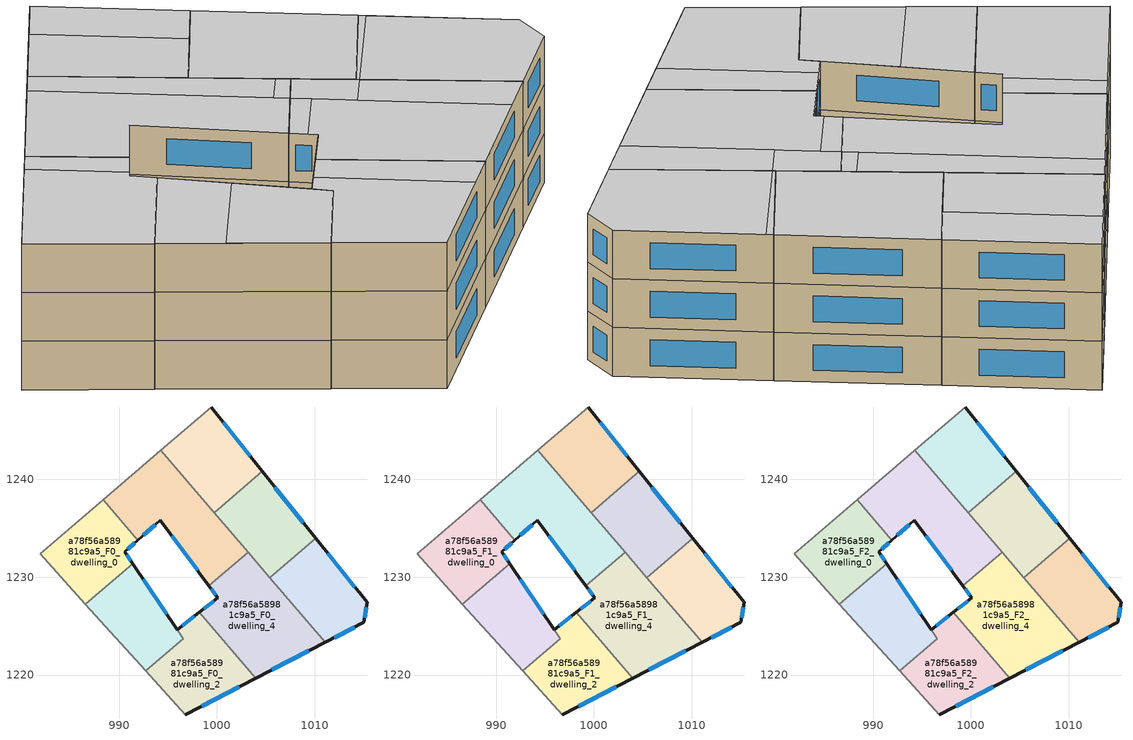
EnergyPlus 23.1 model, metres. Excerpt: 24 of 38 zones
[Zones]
a78f56a58981c9a5_F0_dwelling_0
 floor ground (EU_floor_Construction): 988.38,1237.92 991.92,1233.78 990.58,1232.58 991.39,1231.38 986.56,1227.26 981.92,1232.4 z0
 wall outside (EU_wall_Construction): 991.39,1231.38 990.58,1232.58 991.92,1233.78 z0:3
 wall to a78f56a58981c9a5_F0_dwelling_1 (EU_wall_Construction): 986.56,1227.26 991.39,1231.38 z0:3
 wall adiabatic (EU_wall_Construction): 988.38,1237.92 981.92,1232.4 986.56,1227.26 z0:3
 wall to a78f56a58981c9a5_F0_dwelling_3 (EU_wall_Construction): 991.92,1233.78 988.38,1237.92 z0:3
 window (EU_Window_Construction): 990.89,1232.86 991.6,1233.5 / 991.2,1231.66 990.77,1232.3 z0.7:2.3
a78f56a58981c9a5_F0_dwelling_1
 floor ground (EU_floor_Construction): 991.39,1231.38 996.56,1223.72 992.71,1220.44 986.56,1227.26 z0
 wall outside (EU_wall_Construction): 995.94,1224.65 991.39,1231.38 z0:3
 wall adiabatic (EU_wall_Construction): 986.56,1227.26 992.71,1220.44 z0:3
 wall to a78f56a58981c9a5_F0_dwelling_2 (EU_wall_Construction): 992.71,1220.44 996.56,1223.72 995.94,1224.64 z0:3
 window (EU_Window_Construction): 994.87,1226.23 992.46,1229.8 z0.7:2.3
a78f56a58981c9a5_F0_dwelling_2
 floor ground (EU_floor_Construction): 998.21,1226.41 1003.96,1219.67 996.76,1215.95 992.71,1220.44 996.56,1223.72 995.94,1224.64 z0
 wall outside (EU_wall_Construction): 998.21,1226.41 995.94,1224.64 / 996.76,1215.95 1003.96,1219.67 z0:3
 wall adiabatic (EU_wall_Construction): 992.71,1220.44 996.76,1215.95 z0:3
 wall to a78f56a58981c9a5_F0_dwelling_4 (EU_wall_Construction): 1003.96,1219.67 998.21,1226.41 z0:3
 window (EU_Window_Construction): 997.68,1225.99 996.47,1225.06 / 998.45,1216.83 1002.27,1218.8 z0.7:2.3
a78f56a58981c9a5_F0_dwelling_3
 floor ground (EU_floor_Construction): 994.28,1242.96 1003.18,1232.53 999.18,1229.12 994.23,1235.83 991.92,1233.78 988.38,1237.92 z0
 wall outside (EU_wall_Construction): 991.92,1233.78 994.23,1235.83 999.18,1229.12 z0:3
 wall adiabatic (EU_wall_Construction): 994.28,1242.96 988.38,1237.92 z0:3
 wall to a78f56a58981c9a5_F0_dwelling_4 (EU_wall_Construction): 999.18,1229.12 1003.18,1232.53 z0:3
 wall to a78f56a58981c9a5_F0_dwelling_5 (EU_wall_Construction): 999.71,1236.6 994.28,1242.96 z0:3
 wall to a78f56a58981c9a5_F0_dwelling_6 (EU_wall_Construction): 1003.18,1232.53 999.71,1236.6 z0:3
 window (EU_Window_Construction): 995.4,1234.25 998.02,1230.69 / 992.46,1234.26 993.69,1235.35 z0.7:2.3
a78f56a58981c9a5_F0_dwelling_4
 floor ground (EU_floor_Construction): 1003.18,1232.53 1011.04,1223.33 1003.96,1219.67 998.21,1226.41 1000.1,1227.88 999.18,1229.12 z0
 wall outside (EU_wall_Construction): 999.18,1229.12 1000.1,1227.88 998.21,1226.41 / 1003.96,1219.67 1011.04,1223.33 z0:3
 wall to a78f56a58981c9a5_F0_dwelling_7 (EU_wall_Construction): 1011.04,1223.33 1005.38,1229.95 z0:3
 wall to a78f56a58981c9a5_F0_dwelling_6 (EU_wall_Construction): 1005.38,1229.95 1003.18,1232.53 z0:3
 window (EU_Window_Construction): 999.4,1228.83 999.89,1228.17 / 1005.62,1220.53 1009.37,1222.48 / 999.66,1227.53 998.65,1226.75 z0.7:2.3
a78f56a58981c9a5_F0_dwelling_5
 floor ground (EU_floor_Construction): 999.43,1247.35 1004.65,1240.82 999.71,1236.6 994.28,1242.96 z0
 wall outside (EU_wall_Construction): 1004.65,1240.82 999.43,1247.35 z0:3
 wall to a78f56a58981c9a5_F0_dwelling_6 (EU_wall_Construction): 999.71,1236.6 1004.65,1240.82 z0:3
 wall adiabatic (EU_wall_Construction): 999.43,1247.35 994.28,1242.96 z0:3
 window (EU_Window_Construction): 1003.42,1242.35 1000.66,1245.82 z0.7:2.3
a78f56a58981c9a5_F0_dwelling_6
 floor ground (EU_floor_Construction): 1004.65,1240.82 1010.1,1233.98 1005.38,1229.96 999.71,1236.6 z0
 wall outside (EU_wall_Construction): 1010.1,1233.98 1004.65,1240.82 z0:3
 wall to a78f56a58981c9a5_F0_dwelling_7 (EU_wall_Construction): 1005.38,1229.96 1010.1,1233.98 z0:3
 window (EU_Window_Construction): 1008.82,1235.59 1005.93,1239.21 z0.7:2.3
a78f56a58981c9a5_F0_dwelling_7
 floor ground (EU_floor_Construction): 1010.1,1233.98 1015.33,1227.42 1015.01,1225.39 1011.04,1223.33 1005.38,1229.96 z0
 wall outside (EU_wall_Construction): 1011.04,1223.33 1015.01,1225.39 1015.33,1227.42 1010.1,1233.98 z0:3
 window (EU_Window_Construction): 1014.1,1228.96 1011.32,1232.44 / 1015.09,1225.87 1015.25,1226.94 / 1011.97,1223.82 1014.08,1224.91 z0.7:2.3
a78f56a58981c9a5_F1_dwelling_0
 floor to a78f56a58981c9a5_F0_dwelling_0 (EU_floor_Construction): 988.38,1237.92 991.92,1233.78 990.58,1232.58 991.39,1231.38 986.56,1227.26 981.92,1232.4 z3
 wall outside (EU_wall_Construction): 991.39,1231.38 990.58,1232.58 991.92,1233.78 z3:6
 wall to a78f56a58981c9a5_F1_dwelling_1 (EU_wall_Construction): 986.56,1227.26 991.39,1231.38 z3:6
 wall adiabatic (EU_wall_Construction): 988.38,1237.92 981.92,1232.4 986.56,1227.26 z3:6
 wall to a78f56a58981c9a5_F1_dwelling_3 (EU_wall_Construction): 991.92,1233.78 988.38,1237.92 z3:6
 window (EU_Window_Construction): 990.89,1232.86 991.6,1233.5 / 991.2,1231.66 990.77,1232.3 z3.7:5.3
a78f56a58981c9a5_F1_dwelling_1
 floor to a78f56a58981c9a5_F0_dwelling_1 (EU_floor_Construction): 991.39,1231.38 996.56,1223.72 992.71,1220.44 986.56,1227.26 z3
 wall outside (EU_wall_Construction): 995.94,1224.65 991.39,1231.38 z3:6
 wall adiabatic (EU_wall_Construction): 986.56,1227.26 992.71,1220.44 z3:6
 wall to a78f56a58981c9a5_F1_dwelling_2 (EU_wall_Construction): 992.71,1220.44 996.56,1223.72 995.94,1224.64 z3:6
 window (EU_Window_Construction): 994.87,1226.23 992.46,1229.8 z3.7:5.3
a78f56a58981c9a5_F1_dwelling_2
 floor to a78f56a58981c9a5_F0_dwelling_2 (EU_floor_Construction): 998.21,1226.41 1003.96,1219.67 996.76,1215.95 992.71,1220.44 996.56,1223.72 995.94,1224.64 z3
 wall outside (EU_wall_Construction): 998.21,1226.41 995.94,1224.64 / 996.76,1215.95 1003.96,1219.67 z3:6
 wall adiabatic (EU_wall_Construction): 992.71,1220.44 996.76,1215.95 z3:6
 wall to a78f56a58981c9a5_F1_dwelling_4 (EU_wall_Construction): 1003.96,1219.67 998.21,1226.41 z3:6
 window (EU_Window_Construction): 997.68,1225.99 996.47,1225.06 / 998.45,1216.83 1002.27,1218.8 z3.7:5.3
a78f56a58981c9a5_F1_dwelling_3
 floor to a78f56a58981c9a5_F0_dwelling_3 (EU_floor_Construction): 994.28,1242.96 1003.18,1232.53 999.18,1229.12 994.23,1235.83 991.92,1233.78 988.38,1237.92 z3
 wall outside (EU_wall_Construction): 991.92,1233.78 994.23,1235.83 999.18,1229.12 z3:6
 wall adiabatic (EU_wall_Construction): 994.28,1242.96 988.38,1237.92 z3:6
 wall to a78f56a58981c9a5_F1_dwelling_4 (EU_wall_Construction): 999.18,1229.12 1003.18,1232.53 z3:6
 wall to a78f56a58981c9a5_F1_dwelling_5 (EU_wall_Construction): 999.71,1236.6 994.28,1242.96 z3:6
 wall to a78f56a58981c9a5_F1_dwelling_6 (EU_wall_Construction): 1003.18,1232.53 999.71,1236.6 z3:6
 window (EU_Window_Construction): 995.4,1234.25 998.02,1230.69 / 992.46,1234.26 993.69,1235.35 z3.7:5.3
a78f56a58981c9a5_F1_dwelling_4
 floor to a78f56a58981c9a5_F0_dwelling_4 (EU_floor_Construction): 1003.18,1232.53 1011.04,1223.33 1003.96,1219.67 998.21,1226.41 1000.1,1227.88 999.18,1229.12 z3
 wall outside (EU_wall_Construction): 999.18,1229.12 1000.1,1227.88 998.21,1226.41 / 1003.96,1219.67 1011.04,1223.33 z3:6
 wall to a78f56a58981c9a5_F1_dwelling_7 (EU_wall_Construction): 1011.04,1223.33 1005.38,1229.95 z3:6
 wall to a78f56a58981c9a5_F1_dwelling_6 (EU_wall_Construction): 1005.38,1229.95 1003.18,1232.53 z3:6
 window (EU_Window_Construction): 999.4,1228.83 999.89,1228.17 / 1005.62,1220.53 1009.37,1222.48 / 999.66,1227.53 998.65,1226.75 z3.7:5.3
a78f56a58981c9a5_F1_dwelling_5
 floor to a78f56a58981c9a5_F0_dwelling_5 (EU_floor_Construction): 999.43,1247.35 1004.65,1240.82 999.71,1236.6 994.28,1242.96 z3
 wall outside (EU_wall_Construction): 1004.65,1240.82 999.43,1247.35 z3:6
 wall to a78f56a58981c9a5_F1_dwelling_6 (EU_wall_Construction): 999.71,1236.6 1004.65,1240.82 z3:6
 wall adiabatic (EU_wall_Construction): 999.43,1247.35 994.28,1242.96 z3:6
 window (EU_Window_Construction): 1003.42,1242.35 1000.66,1245.82 z3.7:5.3
a78f56a58981c9a5_F1_dwelling_6
 floor to a78f56a58981c9a5_F0_dwelling_6 (EU_floor_Construction): 1004.65,1240.82 1010.1,1233.98 1005.38,1229.96 999.71,1236.6 z3
 wall outside (EU_wall_Construction): 1010.1,1233.98 1004.65,1240.82 z3:6
 wall to a78f56a58981c9a5_F1_dwelling_7 (EU_wall_Construction): 1005.38,1229.96 1010.1,1233.98 z3:6
 window (EU_Window_Construction): 1008.82,1235.59 1005.93,1239.21 z3.7:5.3
a78f56a58981c9a5_F1_dwelling_7
 floor to a78f56a58981c9a5_F0_dwelling_7 (EU_floor_Construction): 1010.1,1233.98 1015.33,1227.42 1015.01,1225.39 1011.04,1223.33 1005.38,1229.96 z3
 wall outside (EU_wall_Construction): 1011.04,1223.33 1015.01,1225.39 1015.33,1227.42 1010.1,1233.98 z3:6
 window (EU_Window_Construction): 1014.1,1228.96 1011.32,1232.44 / 1015.09,1225.87 1015.25,1226.94 / 1011.97,1223.82 1014.08,1224.91 z3.7:5.3
a78f56a58981c9a5_F2_dwelling_0
 floor to a78f56a58981c9a5_F1_dwelling_0 (EU_floor_Construction): 988.38,1237.92 991.92,1233.78 990.58,1232.58 991.39,1231.38 986.56,1227.26 981.92,1232.4 z6
 wall outside (EU_wall_Construction): 991.39,1231.38 990.58,1232.58 991.92,1233.78 z6:9
 wall to a78f56a58981c9a5_F2_dwelling_1 (EU_wall_Construction): 986.56,1227.26 991.39,1231.38 z6:9
 wall adiabatic (EU_wall_Construction): 988.38,1237.92 981.92,1232.4 986.56,1227.26 z6:9
 wall to a78f56a58981c9a5_F2_dwelling_3 (EU_wall_Construction): 991.92,1233.78 988.38,1237.92 z6:9
 window (EU_Window_Construction): 990.89,1232.86 991.6,1233.5 / 991.2,1231.66 990.77,1232.3 z6.7:8.3
 ceiling to a78f56a58981c9a5_F3_dwelling_0 (EU_floor_Construction): 991.39,1231.38 990.58,1232.58 990.85,1232.82 987.43,1237.1 981.92,1232.4 986.56,1227.26 z9
 ceiling to a78f56a58981c9a5_F3_dwelling_2 (EU_floor_Construction): 991.92,1233.78 988.38,1237.92 987.43,1237.1 990.85,1232.82 z9
a78f56a58981c9a5_F2_dwelling_1
 floor to a78f56a58981c9a5_F1_dwelling_1 (EU_floor_Construction): 991.39,1231.38 996.56,1223.72 992.71,1220.44 986.56,1227.26 z6
 wall outside (EU_wall_Construction): 995.94,1224.65 991.39,1231.38 z6:9
 wall adiabatic (EU_wall_Construction): 986.56,1227.26 992.71,1220.44 z6:9
 wall to a78f56a58981c9a5_F2_dwelling_2 (EU_wall_Construction): 992.71,1220.44 996.56,1223.72 995.94,1224.64 z6:9
 window (EU_Window_Construction): 994.87,1226.23 992.46,1229.8 z6.7:8.3
 ceiling to a78f56a58981c9a5_F3_dwelling_1 (EU_floor_Construction): 996.56,1223.72 993.59,1228.12 989.05,1224.5 992.71,1220.44 z9
 ceiling to a78f56a58981c9a5_F3_dwelling_0 (EU_floor_Construction): 993.59,1228.12 991.39,1231.38 986.56,1227.26 989.05,1224.5 z9
a78f56a58981c9a5_F2_dwelling_2
 floor to a78f56a58981c9a5_F1_dwelling_2 (EU_floor_Construction): 998.21,1226.41 1003.96,1219.67 996.76,1215.95 992.71,1220.44 996.56,1223.72 995.94,1224.64 z6
 wall outside (EU_wall_Construction): 998.21,1226.41 995.94,1224.64 / 996.76,1215.95 1003.96,1219.67 z6:9
 wall adiabatic (EU_wall_Construction): 992.71,1220.44 996.76,1215.95 z6:9
 wall to a78f56a58981c9a5_F2_dwelling_4 (EU_wall_Construction): 1003.96,1219.67 998.21,1226.41 z6:9
 window (EU_Window_Construction): 997.68,1225.99 996.47,1225.06 / 998.45,1216.83 1002.27,1218.8 z6.7:8.3
 ceiling to a78f56a58981c9a5_F3_dwelling_3 (EU_floor_Construction): 1003.96,1219.68 998.21,1226.41 996.83,1225.33 1002.1,1218.72 z9
 ceiling to a78f56a58981c9a5_F3_dwelling_1 (EU_floor_Construction): 1002.1,1218.72 996.83,1225.33 995.94,1224.65 996.56,1223.72 992.71,1220.44 996.76,1215.95 z9
a78f56a58981c9a5_F2_dwelling_3
 floor to a78f56a58981c9a5_F1_dwelling_3 (EU_floor_Construction): 994.28,1242.96 1003.18,1232.53 999.18,1229.12 994.23,1235.83 991.92,1233.78 988.38,1237.92 z6
 wall outside (EU_wall_Construction): 991.92,1233.78 994.23,1235.83 999.18,1229.12 z6:9
 wall adiabatic (EU_wall_Construction): 994.28,1242.96 988.38,1237.92 z6:9
 wall to a78f56a58981c9a5_F2_dwelling_4 (EU_wall_Construction): 999.18,1229.12 1003.18,1232.53 z6:9
 wall to a78f56a58981c9a5_F2_dwelling_5 (EU_wall_Construction): 999.71,1236.6 994.28,1242.96 z6:9
 wall to a78f56a58981c9a5_F2_dwelling_6 (EU_wall_Construction): 1003.18,1232.53 999.71,1236.6 z6:9
 window (EU_Window_Construction): 995.4,1234.25 998.02,1230.69 / 992.46,1234.26 993.69,1235.35 z6.7:8.3
 ceiling to a78f56a58981c9a5_F3_dwelling_2 (EU_floor_Construction): 1001.74,1231.3 993.19,1242.02 988.38,1237.92 991.92,1233.78 994.23,1235.83 999.19,1229.12 z9
 ceiling to a78f56a58981c9a5_F3_dwelling_5 (EU_floor_Construction): 1003.18,1232.53 1002.67,1233.13 1001.22,1231.96 1001.74,1231.3 z9
 ceiling to a78f56a58981c9a5_F3_dwelling_4 (EU_floor_Construction): 1002.67,1233.13 994.28,1242.95 993.19,1242.02 1001.22,1231.96 z9
a78f56a58981c9a5_F2_dwelling_4
 floor to a78f56a58981c9a5_F1_dwelling_4 (EU_floor_Construction): 1003.18,1232.53 1011.04,1223.33 1003.96,1219.67 998.21,1226.41 1000.1,1227.88 999.18,1229.12 z6
 wall outside (EU_wall_Construction): 999.18,1229.12 1000.1,1227.88 998.21,1226.41 / 1003.96,1219.67 1011.04,1223.33 z6:9
 wall to a78f56a58981c9a5_F2_dwelling_7 (EU_wall_Construction): 1011.04,1223.33 1005.38,1229.95 z6:9
 wall to a78f56a58981c9a5_F2_dwelling_6 (EU_wall_Construction): 1005.38,1229.95 1003.18,1232.53 z6:9
 window (EU_Window_Construction): 999.4,1228.83 999.89,1228.17 / 1005.62,1220.53 1009.37,1222.48 / 999.66,1227.53 998.65,1226.75 z6.7:8.3
 ceiling to a78f56a58981c9a5_F3_dwelling_6 (EU_floor_Construction): 1011.04,1223.34 1005.52,1229.8 1003.95,1228.54 1008.96,1222.26 z9
 ceiling to a78f56a58981c9a5_F3_dwelling_3 (EU_floor_Construction): 1008.96,1222.26 1002.44,1230.43 999.78,1228.3 1000.1,1227.88 998.21,1226.41 1003.96,1219.68 z9
 ceiling to a78f56a58981c9a5_F3_dwelling_2 (EU_floor_Construction): 1002.44,1230.43 1001.74,1231.3 999.19,1229.12 999.78,1228.3 z9
 ceiling to a78f56a58981c9a5_F3_dwelling_5 (EU_floor_Construction): 1005.52,1229.8 1003.18,1232.53 1001.74,1231.3 1003.95,1228.55 z9
a78f56a58981c9a5_F2_dwelling_5
 floor to a78f56a58981c9a5_F1_dwelling_5 (EU_floor_Construction): 999.43,1247.35 1004.65,1240.82 999.71,1236.6 994.28,1242.96 z6
 wall outside (EU_wall_Construction): 1004.65,1240.82 999.43,1247.35 z6:9
 wall to a78f56a58981c9a5_F2_dwelling_6 (EU_wall_Construction): 999.71,1236.6 1004.65,1240.82 z6:9
 wall adiabatic (EU_wall_Construction): 999.43,1247.35 994.28,1242.96 z6:9
 window (EU_Window_Construction): 1003.42,1242.35 1000.66,1245.82 z6.7:8.3
 ceiling to a78f56a58981c9a5_F3_dwelling_4 (EU_floor_Construction): 1002.59,1239.06 997.37,1245.59 994.28,1242.95 999.71,1236.6 z9
 ceiling to a78f56a58981c9a5_F3_dwelling_5 (EU_floor_Construction): 1004.65,1240.82 999.43,1247.35 997.37,1245.59 1002.59,1239.06 z9
a78f56a58981c9a5_F2_dwelling_6
 floor to a78f56a58981c9a5_F1_dwelling_6 (EU_floor_Construction): 1004.65,1240.82 1010.1,1233.98 1005.38,1229.96 999.71,1236.6 z6
 wall outside (EU_wall_Construction): 1010.1,1233.98 1004.65,1240.82 z6:9
 wall to a78f56a58981c9a5_F2_dwelling_7 (EU_wall_Construction): 1005.38,1229.96 1010.1,1233.98 z6:9
 window (EU_Window_Construction): 1008.82,1235.59 1005.93,1239.21 z6.7:8.3
 ceiling adiabatic (EU_roof_Construction): 1010.1,1233.98 1004.65,1240.82 999.71,1236.6 1005.38,1229.96 z9
a78f56a58981c9a5_F2_dwelling_7
 floor to a78f56a58981c9a5_F1_dwelling_7 (EU_floor_Construction): 1010.1,1233.98 1015.33,1227.42 1015.01,1225.39 1011.04,1223.33 1005.38,1229.96 z6
 wall outside (EU_wall_Construction): 1011.04,1223.33 1015.01,1225.39 1015.33,1227.42 1010.1,1233.98 z6:9
 window (EU_Window_Construction): 1014.1,1228.96 1011.32,1232.44 / 1015.09,1225.87 1015.25,1226.94 / 1011.97,1223.82 1014.08,1224.91 z6.7:8.3
 ceiling to a78f56a58981c9a5_F3_dwelling_6 (EU_floor_Construction): 1015.01,1225.39 1015.33,1227.42 1010.35,1233.66 1005.52,1229.8 1011.04,1223.34 z9
 ceiling to a78f56a58981c9a5_F3_dwelling_5 (EU_floor_Construction): 1010.35,1233.66 1010.1,1233.98 1005.38,1229.96 1005.52,1229.8 z9
[Building]
EU S2 Campaign: North Axis=0; Terrain=City; Solar Distribution=FullExterior
[Site:Location]
Budapest.Ferenc.Liszt.Intl.AP: Latitude=47.437; Longitude=19.256; Time Zone=1; Elevation=185
[SizingPeriod:WeatherFileDays]
AnnualSizingPeriod: Begin Month=1; Begin Day of Month=1; End Month=12; End Day of Month=31; Day of Week for Start Day=Monday; Use Weather File Daylight Saving Period=No; Use Weather File Rain and Snow Indicators=No
[MATERIAL]
EU_InternalMass_Material: Roughness=MediumRough; Thickness=0.1; Conductivity=1; Density=1800; Specific Heat=900; Thermal Absorptance=0.9; Solar Absorptance=0.7; Visible Absorptance=0.7
[MATERIAL:NOMASS] Roughness=MediumRough; Thermal Absorptance=0.9; Solar Absorptance=0.7; Visible Absorptance=0.7
Name | Thermal Resistance
EU_wall_NoMass | 0.832559
EU_roof_NoMass | 1.39638
EU_floor_NoMass | 0.872794
[WINDOWMATERIAL:SIMPLEGLAZINGSYSTEM]
EU_Window_SimpleGlazing: UFactor=2.79869; Solar Heat Gain Coefficient=0.75; Visible Transmittance=0.75
[CONSTRUCTION]
EU_wall_Construction: EU_wall_NoMass
EU_roof_Construction: EU_roof_NoMass
EU_floor_Construction: EU_floor_NoMass
EU_Window_Construction: EU_Window_SimpleGlazing
EU_InternalMass_Construction: EU_InternalMass_Material
[ZONE] Type=1; Multiplier=1; Ceiling Height=autocalculate; Floor Area=autocalculate; Part of Total Floor Area=Yes
Name | Volume
a78f56a58981c9a5_F0_dwelling_0; a78f56a58981c9a5_F1_dwelling_0; a78f56a58981c9a5_F2_dwelling_0 | 166.302
a78f56a58981c9a5_F0_dwelling_1; a78f56a58981c9a5_F1_dwelling_1; a78f56a58981c9a5_F2_dwelling_1 | 157.17
a78f56a58981c9a5_F0_dwelling_2; a78f56a58981c9a5_F1_dwelling_2; a78f56a58981c9a5_F2_dwelling_2 | 175.454
a78f56a58981c9a5_F0_dwelling_3; a78f56a58981c9a5_F1_dwelling_3; a78f56a58981c9a5_F2_dwelling_3 | 249.477
a78f56a58981c9a5_F0_dwelling_4; a78f56a58981c9a5_F1_dwelling_4; a78f56a58981c9a5_F2_dwelling_4 | 249.481
a78f56a58981c9a5_F0_dwelling_5; a78f56a58981c9a5_F1_dwelling_5; a78f56a58981c9a5_F2_dwelling_5 | 166.328
a78f56a58981c9a5_F0_dwelling_6; a78f56a58981c9a5_F1_dwelling_6; a78f56a58981c9a5_F2_dwelling_6 | 166.325
a78f56a58981c9a5_F0_dwelling_7; a78f56a58981c9a5_F1_dwelling_7; a78f56a58981c9a5_F2_dwelling_7 | 166.309
[INTERNALMASS] Construction=EU_InternalMass_Construction
Name | Zone or ZoneList | Surface Area
a78f56a58981c9a5_F0_dwelling_0_EU_InternalMass | a78f56a58981c9a5_F0_dwelling_0 | 55.434
a78f56a58981c9a5_F0_dwelling_1_EU_InternalMass | a78f56a58981c9a5_F0_dwelling_1 | 52.3862
a78f56a58981c9a5_F0_dwelling_2_EU_InternalMass | a78f56a58981c9a5_F0_dwelling_2 | 58.481
a78f56a58981c9a5_F0_dwelling_3_EU_InternalMass | a78f56a58981c9a5_F0_dwelling_3 | 83.1589
a78f56a58981c9a5_F0_dwelling_4_EU_InternalMass | a78f56a58981c9a5_F0_dwelling_4 | 83.1637
a78f56a58981c9a5_F0_dwelling_5_EU_InternalMass | a78f56a58981c9a5_F0_dwelling_5 | 55.4426
a78f56a58981c9a5_F0_dwelling_6_EU_InternalMass | a78f56a58981c9a5_F0_dwelling_6 | 55.4415
a78f56a58981c9a5_F0_dwelling_7_EU_InternalMass | a78f56a58981c9a5_F0_dwelling_7 | 55.4364
a78f56a58981c9a5_F1_dwelling_0_EU_InternalMass | a78f56a58981c9a5_F1_dwelling_0 | 55.434
a78f56a58981c9a5_F1_dwelling_1_EU_InternalMass | a78f56a58981c9a5_F1_dwelling_1 | 52.3862
a78f56a58981c9a5_F1_dwelling_2_EU_InternalMass | a78f56a58981c9a5_F1_dwelling_2 | 58.481
a78f56a58981c9a5_F1_dwelling_3_EU_InternalMass | a78f56a58981c9a5_F1_dwelling_3 | 83.1589
a78f56a58981c9a5_F1_dwelling_4_EU_InternalMass | a78f56a58981c9a5_F1_dwelling_4 | 83.1637
a78f56a58981c9a5_F1_dwelling_5_EU_InternalMass | a78f56a58981c9a5_F1_dwelling_5 | 55.4426
a78f56a58981c9a5_F1_dwelling_6_EU_InternalMass | a78f56a58981c9a5_F1_dwelling_6 | 55.4415
a78f56a58981c9a5_F1_dwelling_7_EU_InternalMass | a78f56a58981c9a5_F1_dwelling_7 | 55.4364
a78f56a58981c9a5_F2_dwelling_0_EU_InternalMass | a78f56a58981c9a5_F2_dwelling_0 | 55.434
a78f56a58981c9a5_F2_dwelling_1_EU_InternalMass | a78f56a58981c9a5_F2_dwelling_1 | 52.3862
a78f56a58981c9a5_F2_dwelling_2_EU_InternalMass | a78f56a58981c9a5_F2_dwelling_2 | 58.481
a78f56a58981c9a5_F2_dwelling_3_EU_InternalMass | a78f56a58981c9a5_F2_dwelling_3 | 83.1589
a78f56a58981c9a5_F2_dwelling_4_EU_InternalMass | a78f56a58981c9a5_F2_dwelling_4 | 83.1637
a78f56a58981c9a5_F2_dwelling_5_EU_InternalMass | a78f56a58981c9a5_F2_dwelling_5 | 55.4426
a78f56a58981c9a5_F2_dwelling_6_EU_InternalMass | a78f56a58981c9a5_F2_dwelling_6 | 55.4415
a78f56a58981c9a5_F2_dwelling_7_EU_InternalMass | a78f56a58981c9a5_F2_dwelling_7 | 55.4364
[OTHEREQUIPMENT] Fuel Type=Electricity; Design Level Calculation Method=Watts/Area; Power per Zone Floor Area=1; Fraction Latent=0; Fraction Radiant=0; Fraction Lost=0; Carbon Dioxide Generation Rate=0; EndUse Subcategory=EU_Step8_InternalGains
Name | Zone or ZoneList or Space or SpaceList | Schedule
EU_Step8_InternalGain_a78f56a58981c9a5_F0_dwelling_0_f000 | a78f56a58981c9a5_F0_dwelling_0 | EU_Step8_GainSchedule_a78f56a58981c9a5_F0_dwelling_0_f000
EU_Step8_InternalGain_a78f56a58981c9a5_F0_dwelling_1_f000 | a78f56a58981c9a5_F0_dwelling_1 | EU_Step8_GainSchedule_a78f56a58981c9a5_F0_dwelling_1_f000
EU_Step8_InternalGain_a78f56a58981c9a5_F0_dwelling_2_f000 | a78f56a58981c9a5_F0_dwelling_2 | EU_Step8_GainSchedule_a78f56a58981c9a5_F0_dwelling_2_f000
EU_Step8_InternalGain_a78f56a58981c9a5_F0_dwelling_3_f000 | a78f56a58981c9a5_F0_dwelling_3 | EU_Step8_GainSchedule_a78f56a58981c9a5_F0_dwelling_3_f000
EU_Step8_InternalGain_a78f56a58981c9a5_F0_dwelling_4_f000 | a78f56a58981c9a5_F0_dwelling_4 | EU_Step8_GainSchedule_a78f56a58981c9a5_F0_dwelling_4_f000
EU_Step8_InternalGain_a78f56a58981c9a5_F0_dwelling_5_f000 | a78f56a58981c9a5_F0_dwelling_5 | EU_Step8_GainSchedule_a78f56a58981c9a5_F0_dwelling_5_f000
EU_Step8_InternalGain_a78f56a58981c9a5_F0_dwelling_6_f000 | a78f56a58981c9a5_F0_dwelling_6 | EU_Step8_GainSchedule_a78f56a58981c9a5_F0_dwelling_6_f000
EU_Step8_InternalGain_a78f56a58981c9a5_F0_dwelling_7_f000 | a78f56a58981c9a5_F0_dwelling_7 | EU_Step8_GainSchedule_a78f56a58981c9a5_F0_dwelling_7_f000
EU_Step8_InternalGain_a78f56a58981c9a5_F1_dwelling_0_f000 | a78f56a58981c9a5_F1_dwelling_0 | EU_Step8_GainSchedule_a78f56a58981c9a5_F1_dwelling_0_f000
EU_Step8_InternalGain_a78f56a58981c9a5_F1_dwelling_1_f000 | a78f56a58981c9a5_F1_dwelling_1 | EU_Step8_GainSchedule_a78f56a58981c9a5_F1_dwelling_1_f000
EU_Step8_InternalGain_a78f56a58981c9a5_F1_dwelling_2_f000 | a78f56a58981c9a5_F1_dwelling_2 | EU_Step8_GainSchedule_a78f56a58981c9a5_F1_dwelling_2_f000
EU_Step8_InternalGain_a78f56a58981c9a5_F1_dwelling_3_f000 | a78f56a58981c9a5_F1_dwelling_3 | EU_Step8_GainSchedule_a78f56a58981c9a5_F1_dwelling_3_f000
EU_Step8_InternalGain_a78f56a58981c9a5_F1_dwelling_4_f000 | a78f56a58981c9a5_F1_dwelling_4 | EU_Step8_GainSchedule_a78f56a58981c9a5_F1_dwelling_4_f000
EU_Step8_InternalGain_a78f56a58981c9a5_F1_dwelling_5_f000 | a78f56a58981c9a5_F1_dwelling_5 | EU_Step8_GainSchedule_a78f56a58981c9a5_F1_dwelling_5_f000
EU_Step8_InternalGain_a78f56a58981c9a5_F1_dwelling_6_f000 | a78f56a58981c9a5_F1_dwelling_6 | EU_Step8_GainSchedule_a78f56a58981c9a5_F1_dwelling_6_f000
EU_Step8_InternalGain_a78f56a58981c9a5_F1_dwelling_7_f000 | a78f56a58981c9a5_F1_dwelling_7 | EU_Step8_GainSchedule_a78f56a58981c9a5_F1_dwelling_7_f000
EU_Step8_InternalGain_a78f56a58981c9a5_F2_dwelling_0_f000 | a78f56a58981c9a5_F2_dwelling_0 | EU_Step8_GainSchedule_a78f56a58981c9a5_F2_dwelling_0_f000
EU_Step8_InternalGain_a78f56a58981c9a5_F2_dwelling_1_f000 | a78f56a58981c9a5_F2_dwelling_1 | EU_Step8_GainSchedule_a78f56a58981c9a5_F2_dwelling_1_f000
EU_Step8_InternalGain_a78f56a58981c9a5_F2_dwelling_2_f000 | a78f56a58981c9a5_F2_dwelling_2 | EU_Step8_GainSchedule_a78f56a58981c9a5_F2_dwelling_2_f000
EU_Step8_InternalGain_a78f56a58981c9a5_F2_dwelling_3_f000 | a78f56a58981c9a5_F2_dwelling_3 | EU_Step8_GainSchedule_a78f56a58981c9a5_F2_dwelling_3_f000
EU_Step8_InternalGain_a78f56a58981c9a5_F2_dwelling_4_f000 | a78f56a58981c9a5_F2_dwelling_4 | EU_Step8_GainSchedule_a78f56a58981c9a5_F2_dwelling_4_f000
EU_Step8_InternalGain_a78f56a58981c9a5_F2_dwelling_5_f000 | a78f56a58981c9a5_F2_dwelling_5 | EU_Step8_GainSchedule_a78f56a58981c9a5_F2_dwelling_5_f000
EU_Step8_InternalGain_a78f56a58981c9a5_F2_dwelling_6_f000 | a78f56a58981c9a5_F2_dwelling_6 | EU_Step8_GainSchedule_a78f56a58981c9a5_F2_dwelling_6_f000
EU_Step8_InternalGain_a78f56a58981c9a5_F2_dwelling_7_f000 | a78f56a58981c9a5_F2_dwelling_7 | EU_Step8_GainSchedule_a78f56a58981c9a5_F2_dwelling_7_f000
[ZONEVENTILATION:DESIGNFLOWRATE] Schedule=EU_AlwaysOn; Design Flow Rate Calculation Method=AirChanges/Hour; Air Changes per Hour=0.475469; Ventilation Type=Natural; Fan Pressure Rise=0; Fan Total Efficiency=1; Constant Term Coefficient=1; Temperature Term Coefficient=0; Velocity Term Coefficient=0; Velocity Squared Term Coefficient=0; Minimum Indoor Temperature=-100; Maximum Indoor Temperature=100; Delta Temperature=-100; Minimum Outdoor Temperature=-100; Maximum Outdoor Temperature=100; Maximum Wind Speed=40
Name | Zone or ZoneList or Space or SpaceList
EU_ConstantAir_a78f56a58981c9a5_F0_dwelling_0 | a78f56a58981c9a5_F0_dwelling_0
EU_ConstantAir_a78f56a58981c9a5_F0_dwelling_1 | a78f56a58981c9a5_F0_dwelling_1
EU_ConstantAir_a78f56a58981c9a5_F0_dwelling_2 | a78f56a58981c9a5_F0_dwelling_2
EU_ConstantAir_a78f56a58981c9a5_F0_dwelling_3 | a78f56a58981c9a5_F0_dwelling_3
EU_ConstantAir_a78f56a58981c9a5_F0_dwelling_4 | a78f56a58981c9a5_F0_dwelling_4
EU_ConstantAir_a78f56a58981c9a5_F0_dwelling_5 | a78f56a58981c9a5_F0_dwelling_5
EU_ConstantAir_a78f56a58981c9a5_F0_dwelling_6 | a78f56a58981c9a5_F0_dwelling_6
EU_ConstantAir_a78f56a58981c9a5_F0_dwelling_7 | a78f56a58981c9a5_F0_dwelling_7
EU_ConstantAir_a78f56a58981c9a5_F1_dwelling_0 | a78f56a58981c9a5_F1_dwelling_0
EU_ConstantAir_a78f56a58981c9a5_F1_dwelling_1 | a78f56a58981c9a5_F1_dwelling_1
EU_ConstantAir_a78f56a58981c9a5_F1_dwelling_2 | a78f56a58981c9a5_F1_dwelling_2
EU_ConstantAir_a78f56a58981c9a5_F1_dwelling_3 | a78f56a58981c9a5_F1_dwelling_3
EU_ConstantAir_a78f56a58981c9a5_F1_dwelling_4 | a78f56a58981c9a5_F1_dwelling_4
EU_ConstantAir_a78f56a58981c9a5_F1_dwelling_5 | a78f56a58981c9a5_F1_dwelling_5
EU_ConstantAir_a78f56a58981c9a5_F1_dwelling_6 | a78f56a58981c9a5_F1_dwelling_6
EU_ConstantAir_a78f56a58981c9a5_F1_dwelling_7 | a78f56a58981c9a5_F1_dwelling_7
EU_ConstantAir_a78f56a58981c9a5_F2_dwelling_0 | a78f56a58981c9a5_F2_dwelling_0
EU_ConstantAir_a78f56a58981c9a5_F2_dwelling_1 | a78f56a58981c9a5_F2_dwelling_1
EU_ConstantAir_a78f56a58981c9a5_F2_dwelling_2 | a78f56a58981c9a5_F2_dwelling_2
EU_ConstantAir_a78f56a58981c9a5_F2_dwelling_3 | a78f56a58981c9a5_F2_dwelling_3
EU_ConstantAir_a78f56a58981c9a5_F2_dwelling_4 | a78f56a58981c9a5_F2_dwelling_4
EU_ConstantAir_a78f56a58981c9a5_F2_dwelling_5 | a78f56a58981c9a5_F2_dwelling_5
EU_ConstantAir_a78f56a58981c9a5_F2_dwelling_6 | a78f56a58981c9a5_F2_dwelling_6
EU_ConstantAir_a78f56a58981c9a5_F2_dwelling_7 | a78f56a58981c9a5_F2_dwelling_7
[HVACTEMPLATE:THERMOSTAT] Constant Heating Setpoint=20; Constant Cooling Setpoint=50
EU_HeatOnly_a78f56a58981c9a5_F0_dwelling_0; EU_HeatOnly_a78f56a58981c9a5_F0_dwelling_1; EU_HeatOnly_a78f56a58981c9a5_F0_dwelling_2; EU_HeatOnly_a78f56a58981c9a5_F0_dwelling_3; EU_HeatOnly_a78f56a58981c9a5_F0_dwelling_4; EU_HeatOnly_a78f56a58981c9a5_F0_dwelling_5; EU_HeatOnly_a78f56a58981c9a5_F0_dwelling_6; EU_HeatOnly_a78f56a58981c9a5_F0_dwelling_7; EU_HeatOnly_a78f56a58981c9a5_F1_dwelling_0; EU_HeatOnly_a78f56a58981c9a5_F1_dwelling_1; EU_HeatOnly_a78f56a58981c9a5_F1_dwelling_2; EU_HeatOnly_a78f56a58981c9a5_F1_dwelling_3; EU_HeatOnly_a78f56a58981c9a5_F1_dwelling_4; EU_HeatOnly_a78f56a58981c9a5_F1_dwelling_5; EU_HeatOnly_a78f56a58981c9a5_F1_dwelling_6; EU_HeatOnly_a78f56a58981c9a5_F1_dwelling_7; EU_HeatOnly_a78f56a58981c9a5_F2_dwelling_0; EU_HeatOnly_a78f56a58981c9a5_F2_dwelling_1; EU_HeatOnly_a78f56a58981c9a5_F2_dwelling_2; EU_HeatOnly_a78f56a58981c9a5_F2_dwelling_3; EU_HeatOnly_a78f56a58981c9a5_F2_dwelling_4; EU_HeatOnly_a78f56a58981c9a5_F2_dwelling_5; EU_HeatOnly_a78f56a58981c9a5_F2_dwelling_6; EU_HeatOnly_a78f56a58981c9a5_F2_dwelling_7; EU_HeatOnly_a78f56a58981c9a5_F3_dwelling_0; EU_HeatOnly_a78f56a58981c9a5_F3_dwelling_1; EU_HeatOnly_a78f56a58981c9a5_F3_dwelling_2; EU_HeatOnly_a78f56a58981c9a5_F3_dwelling_3; EU_HeatOnly_a78f56a58981c9a5_F3_dwelling_4; EU_HeatOnly_a78f56a58981c9a5_F3_dwelling_5; EU_HeatOnly_a78f56a58981c9a5_F3_dwelling_6; EU_HeatOnly_a78f56a58981c9a5_F4_dwelling_0; EU_HeatOnly_a78f56a58981c9a5_F4_dwelling_1; EU_HeatOnly_a78f56a58981c9a5_F4_dwelling_2; EU_HeatOnly_a78f56a58981c9a5_F4_dwelling_3; EU_HeatOnly_a78f56a58981c9a5_F4_dwelling_4; EU_HeatOnly_a78f56a58981c9a5_F4_dwelling_5; EU_HeatOnly_a78f56a58981c9a5_F4_dwelling_6
[HVACTEMPLATE:ZONE:IDEALLOADSAIRSYSTEM] System Availability Schedule=EU_AlwaysOn; Maximum Heating Supply Air Temperature=50; Minimum Cooling Supply Air Temperature=13; Maximum Heating Supply Air Humidity Ratio=0.0156; Minimum Cooling Supply Air Humidity Ratio=0.0077; Heating Limit=NoLimit; Cooling Limit=NoLimit; Heating Availability Schedule=EU_AlwaysOn; Cooling Availability Schedule=EU_CoolingOff; Dehumidification Control Type=ConstantSensibleHeatRatio; Cooling Sensible Heat Ratio=0.7; Dehumidification Setpoint=60; Humidification Control Type=None; Humidification Setpoint=30; Outdoor Air Method=None; Outdoor Air Flow Rate per Person=0.00944; Outdoor Air Flow Rate per Zone Floor Area=0; Outdoor Air Flow Rate per Zone=0; Demand Controlled Ventilation Type=None; Outdoor Air Economizer Type=NoEconomizer; Heat Recovery Type=None; Sensible Heat Recovery Effectiveness=0.7; Latent Heat Recovery Effectiveness=0.65
Name | Template Thermostat
a78f56a58981c9a5_F0_dwelling_0 | EU_HeatOnly_a78f56a58981c9a5_F0_dwelling_0
a78f56a58981c9a5_F0_dwelling_1 | EU_HeatOnly_a78f56a58981c9a5_F0_dwelling_1
a78f56a58981c9a5_F0_dwelling_2 | EU_HeatOnly_a78f56a58981c9a5_F0_dwelling_2
a78f56a58981c9a5_F0_dwelling_3 | EU_HeatOnly_a78f56a58981c9a5_F0_dwelling_3
a78f56a58981c9a5_F0_dwelling_4 | EU_HeatOnly_a78f56a58981c9a5_F0_dwelling_4
a78f56a58981c9a5_F0_dwelling_5 | EU_HeatOnly_a78f56a58981c9a5_F0_dwelling_5
a78f56a58981c9a5_F0_dwelling_6 | EU_HeatOnly_a78f56a58981c9a5_F0_dwelling_6
a78f56a58981c9a5_F0_dwelling_7 | EU_HeatOnly_a78f56a58981c9a5_F0_dwelling_7
a78f56a58981c9a5_F1_dwelling_0 | EU_HeatOnly_a78f56a58981c9a5_F1_dwelling_0
a78f56a58981c9a5_F1_dwelling_1 | EU_HeatOnly_a78f56a58981c9a5_F1_dwelling_1
a78f56a58981c9a5_F1_dwelling_2 | EU_HeatOnly_a78f56a58981c9a5_F1_dwelling_2
a78f56a58981c9a5_F1_dwelling_3 | EU_HeatOnly_a78f56a58981c9a5_F1_dwelling_3
a78f56a58981c9a5_F1_dwelling_4 | EU_HeatOnly_a78f56a58981c9a5_F1_dwelling_4
a78f56a58981c9a5_F1_dwelling_5 | EU_HeatOnly_a78f56a58981c9a5_F1_dwelling_5
a78f56a58981c9a5_F1_dwelling_6 | EU_HeatOnly_a78f56a58981c9a5_F1_dwelling_6
a78f56a58981c9a5_F1_dwelling_7 | EU_HeatOnly_a78f56a58981c9a5_F1_dwelling_7
a78f56a58981c9a5_F2_dwelling_0 | EU_HeatOnly_a78f56a58981c9a5_F2_dwelling_0
a78f56a58981c9a5_F2_dwelling_1 | EU_HeatOnly_a78f56a58981c9a5_F2_dwelling_1
a78f56a58981c9a5_F2_dwelling_2 | EU_HeatOnly_a78f56a58981c9a5_F2_dwelling_2
a78f56a58981c9a5_F2_dwelling_3 | EU_HeatOnly_a78f56a58981c9a5_F2_dwelling_3
a78f56a58981c9a5_F2_dwelling_4 | EU_HeatOnly_a78f56a58981c9a5_F2_dwelling_4
a78f56a58981c9a5_F2_dwelling_5 | EU_HeatOnly_a78f56a58981c9a5_F2_dwelling_5
a78f56a58981c9a5_F2_dwelling_6 | EU_HeatOnly_a78f56a58981c9a5_F2_dwelling_6
a78f56a58981c9a5_F2_dwelling_7 | EU_HeatOnly_a78f56a58981c9a5_F2_dwelling_7
[SIZING:ZONE] Zone Cooling Design Supply Air Temperature Input Method=SupplyAirTemperature; Zone Cooling Design Supply Air Temperature=13; Zone Heating Design Supply Air Temperature Input Method=SupplyAirTemperature; Zone Heating Design Supply Air Temperature=50; Zone Cooling Design Supply Air Humidity Ratio=0.008; Zone Heating Design Supply Air Humidity Ratio=0.008; Cooling Design Air Flow Method=DesignDay; Cooling Design Air Flow Rate=0; Cooling Minimum Air Flow per Zone Floor Area=0.000762; Cooling Minimum Air Flow=0; Cooling Minimum Air Flow Fraction=0.2; Heating Design Air Flow Method=DesignDay; Heating Design Air Flow Rate=0; Heating Maximum Air Flow per Zone Floor Area=0.002032; Heating Maximum Air Flow=0.141576; Heating Maximum Air Flow Fraction=0.3; Account for Dedicated Outdoor Air System=No; Dedicated Outdoor Air System Control Strategy=NeutralSupplyAir; Dedicated Outdoor Air Low Setpoint Temperature for Design=autosize; Dedicated Outdoor Air High Setpoint Temperature for Design=autosize; Zone Load Sizing Method=Sensible Load Only No Latent Load; Zone Latent Cooling Design Supply Air Humidity Ratio Input Method=HumidityRatioDifference; Zone Cooling Design Supply Air Humidity Ratio Difference=0.005; Zone Latent Heating Design Supply Air Humidity Ratio Input Method=HumidityRatioDifference; Zone Humidification Design Supply Air Humidity Ratio Difference=0.005
a78f56a58981c9a5_F0_dwelling_0; a78f56a58981c9a5_F0_dwelling_1; a78f56a58981c9a5_F0_dwelling_2; a78f56a58981c9a5_F0_dwelling_3; a78f56a58981c9a5_F0_dwelling_4; a78f56a58981c9a5_F0_dwelling_5; a78f56a58981c9a5_F0_dwelling_6; a78f56a58981c9a5_F0_dwelling_7; a78f56a58981c9a5_F1_dwelling_0; a78f56a58981c9a5_F1_dwelling_1; a78f56a58981c9a5_F1_dwelling_2; a78f56a58981c9a5_F1_dwelling_3; a78f56a58981c9a5_F1_dwelling_4; a78f56a58981c9a5_F1_dwelling_5; a78f56a58981c9a5_F1_dwelling_6; a78f56a58981c9a5_F1_dwelling_7; a78f56a58981c9a5_F2_dwelling_0; a78f56a58981c9a5_F2_dwelling_1; a78f56a58981c9a5_F2_dwelling_2; a78f56a58981c9a5_F2_dwelling_3; a78f56a58981c9a5_F2_dwelling_4; a78f56a58981c9a5_F2_dwelling_5; a78f56a58981c9a5_F2_dwelling_6; a78f56a58981c9a5_F2_dwelling_7
[SCHEDULE:CONSTANT]
Name | Hourly Value
EU_AlwaysOn | 1
EU_CoolingOff | 0
[SCHEDULE:FILE] Column Number=1; Rows to Skip at Top=0; Number of Hours of Data=8760; Column Separator=Comma; Interpolate to Timestep=No; Minutes per Item=60; Adjust Schedule for Daylight Savings=Yes
Name | File
EU_Step8_GainSchedule_a78f56a58981c9a5_F0_dwelling_0_f000 | ../../schedules/a78f56a58981c9a5/a78f56a58981c9a5_F0_dwelling_0_f000_gain.csv
EU_Step8_GainSchedule_a78f56a58981c9a5_F0_dwelling_1_f000 | ../../schedules/a78f56a58981c9a5/a78f56a58981c9a5_F0_dwelling_1_f000_gain.csv
EU_Step8_GainSchedule_a78f56a58981c9a5_F0_dwelling_2_f000 | ../../schedules/a78f56a58981c9a5/a78f56a58981c9a5_F0_dwelling_2_f000_gain.csv
EU_Step8_GainSchedule_a78f56a58981c9a5_F0_dwelling_3_f000 | ../../schedules/a78f56a58981c9a5/a78f56a58981c9a5_F0_dwelling_3_f000_gain.csv
EU_Step8_GainSchedule_a78f56a58981c9a5_F0_dwelling_4_f000 | ../../schedules/a78f56a58981c9a5/a78f56a58981c9a5_F0_dwelling_4_f000_gain.csv
EU_Step8_GainSchedule_a78f56a58981c9a5_F0_dwelling_5_f000 | ../../schedules/a78f56a58981c9a5/a78f56a58981c9a5_F0_dwelling_5_f000_gain.csv
EU_Step8_GainSchedule_a78f56a58981c9a5_F0_dwelling_6_f000 | ../../schedules/a78f56a58981c9a5/a78f56a58981c9a5_F0_dwelling_6_f000_gain.csv
EU_Step8_GainSchedule_a78f56a58981c9a5_F0_dwelling_7_f000 | ../../schedules/a78f56a58981c9a5/a78f56a58981c9a5_F0_dwelling_7_f000_gain.csv
EU_Step8_GainSchedule_a78f56a58981c9a5_F1_dwelling_0_f000 | ../../schedules/a78f56a58981c9a5/a78f56a58981c9a5_F1_dwelling_0_f000_gain.csv
EU_Step8_GainSchedule_a78f56a58981c9a5_F1_dwelling_1_f000 | ../../schedules/a78f56a58981c9a5/a78f56a58981c9a5_F1_dwelling_1_f000_gain.csv
EU_Step8_GainSchedule_a78f56a58981c9a5_F1_dwelling_2_f000 | ../../schedules/a78f56a58981c9a5/a78f56a58981c9a5_F1_dwelling_2_f000_gain.csv
EU_Step8_GainSchedule_a78f56a58981c9a5_F1_dwelling_3_f000 | ../../schedules/a78f56a58981c9a5/a78f56a58981c9a5_F1_dwelling_3_f000_gain.csv
EU_Step8_GainSchedule_a78f56a58981c9a5_F1_dwelling_4_f000 | ../../schedules/a78f56a58981c9a5/a78f56a58981c9a5_F1_dwelling_4_f000_gain.csv
EU_Step8_GainSchedule_a78f56a58981c9a5_F1_dwelling_5_f000 | ../../schedules/a78f56a58981c9a5/a78f56a58981c9a5_F1_dwelling_5_f000_gain.csv
EU_Step8_GainSchedule_a78f56a58981c9a5_F1_dwelling_6_f000 | ../../schedules/a78f56a58981c9a5/a78f56a58981c9a5_F1_dwelling_6_f000_gain.csv
EU_Step8_GainSchedule_a78f56a58981c9a5_F1_dwelling_7_f000 | ../../schedules/a78f56a58981c9a5/a78f56a58981c9a5_F1_dwelling_7_f000_gain.csv
EU_Step8_GainSchedule_a78f56a58981c9a5_F2_dwelling_0_f000 | ../../schedules/a78f56a58981c9a5/a78f56a58981c9a5_F2_dwelling_0_f000_gain.csv
EU_Step8_GainSchedule_a78f56a58981c9a5_F2_dwelling_1_f000 | ../../schedules/a78f56a58981c9a5/a78f56a58981c9a5_F2_dwelling_1_f000_gain.csv
EU_Step8_GainSchedule_a78f56a58981c9a5_F2_dwelling_2_f000 | ../../schedules/a78f56a58981c9a5/a78f56a58981c9a5_F2_dwelling_2_f000_gain.csv
EU_Step8_GainSchedule_a78f56a58981c9a5_F2_dwelling_3_f000 | ../../schedules/a78f56a58981c9a5/a78f56a58981c9a5_F2_dwelling_3_f000_gain.csv
EU_Step8_GainSchedule_a78f56a58981c9a5_F2_dwelling_4_f000 | ../../schedules/a78f56a58981c9a5/a78f56a58981c9a5_F2_dwelling_4_f000_gain.csv
EU_Step8_GainSchedule_a78f56a58981c9a5_F2_dwelling_5_f000 | ../../schedules/a78f56a58981c9a5/a78f56a58981c9a5_F2_dwelling_5_f000_gain.csv
EU_Step8_GainSchedule_a78f56a58981c9a5_F2_dwelling_6_f000 | ../../schedules/a78f56a58981c9a5/a78f56a58981c9a5_F2_dwelling_6_f000_gain.csv
EU_Step8_GainSchedule_a78f56a58981c9a5_F2_dwelling_7_f000 | ../../schedules/a78f56a58981c9a5/a78f56a58981c9a5_F2_dwelling_7_f000_gain.csv
